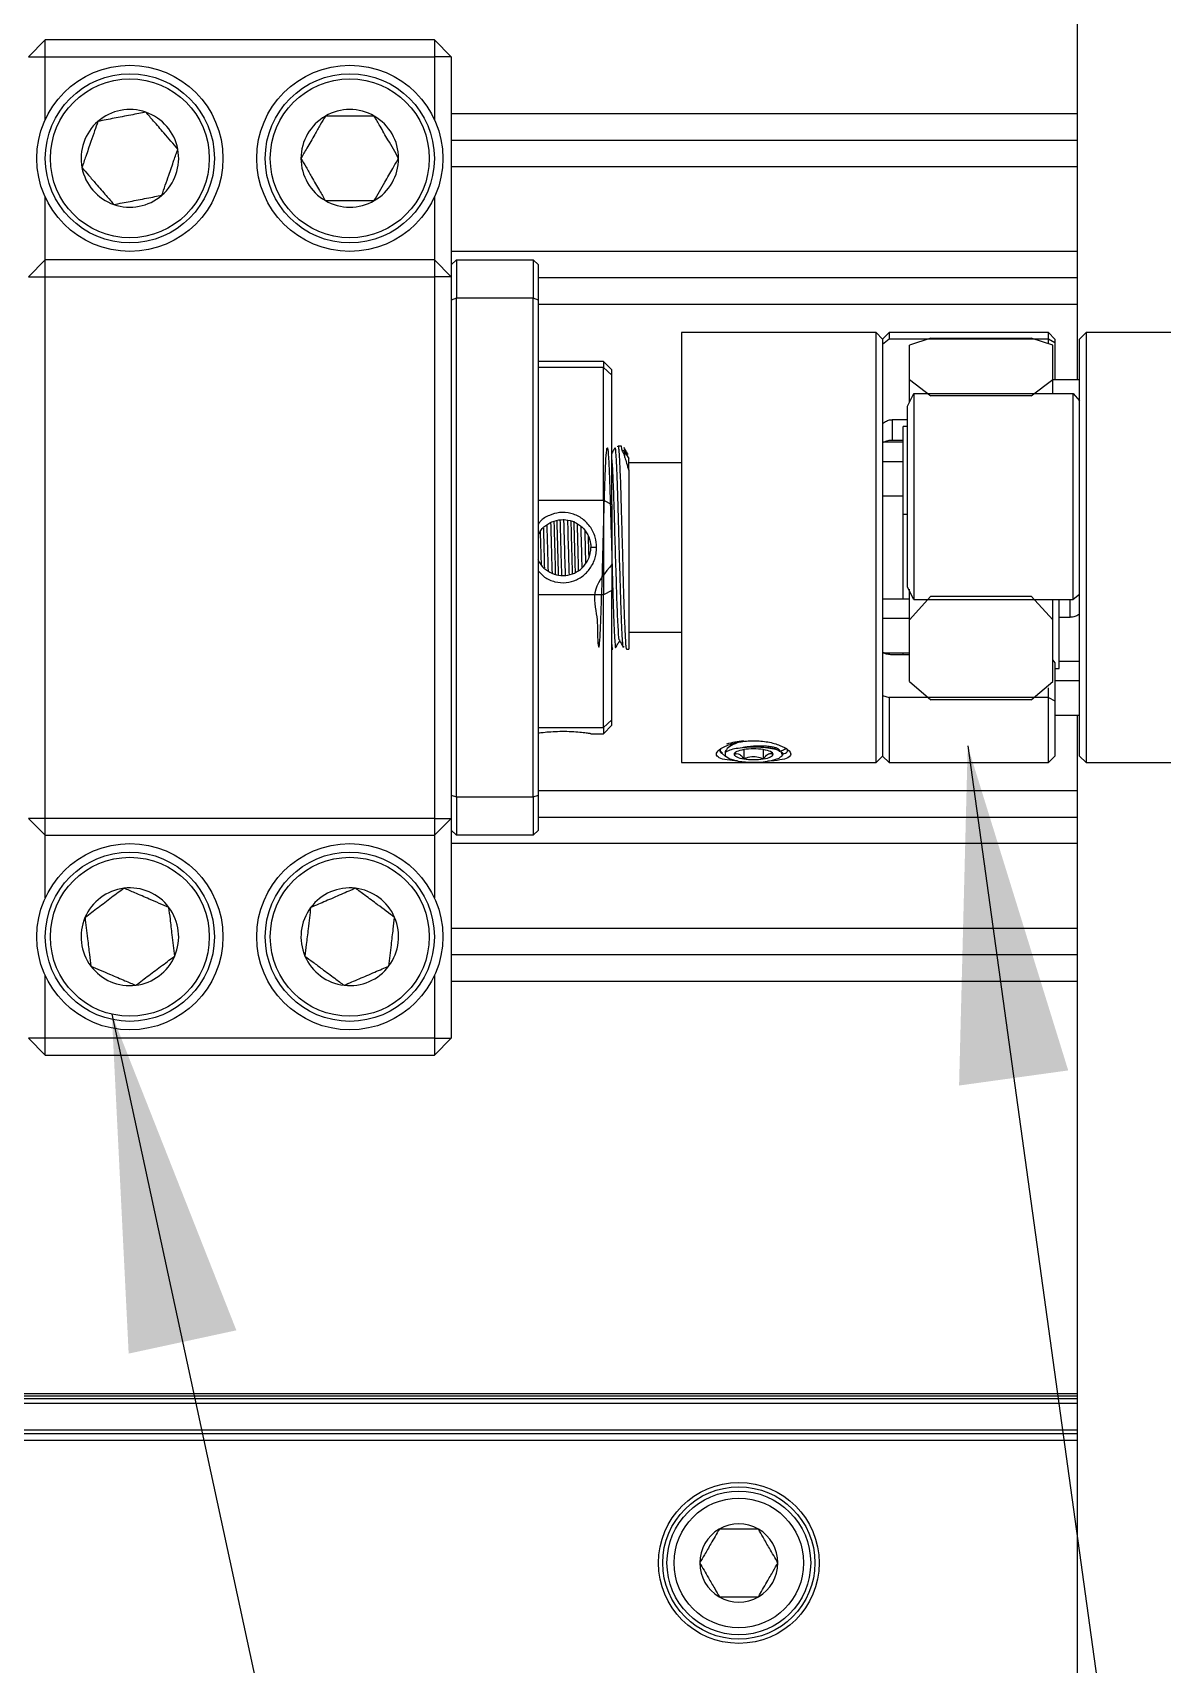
# Model space of a CAD drawing. Header units: millimetres. Extents: x 0 to 279, y 0 to 216.
# Drawn here: x 230.67 to 241.81, y 158.92 to 174.99 of the extents above; entities that cross this region are included whole.
import ezdxf

# ---------------------------------------------------------------- set-up
doc = ezdxf.new("R2010")
doc.units = ezdxf.units.MM
doc.layers.add('DIM', color=1, linetype='Continuous')
doc.dimstyles.new('SLDDIMSTYLE0', dxfattribs={"dimtxt": 0.18, "dimasz": 3.302, "dimexe": 0, "dimexo": 0.0625, "dimgap": 0, "dimtad": 0, "dimtih": 1, "dimtoh": 1, "dimdec": 0, "dimrnd": 1e-09, "dimzin": 0, "dimdsep": 46, "dimtxsty": 'Standard', "dimsah": 1, "dimcen": 0.09, "dimadec": 0, "dimazin": 0, "dimtfac": 3.302, "dimtdec": 0, "dimtofl": 0, "dimtmove": 0, "dimatfit": 3, "dimfxl": 0, "dimfrac": 2, "dimtolj": 1, "dimtzin": 0, "dimarcsym": 0})

msp = doc.modelspace()

# ---------------------------------------------------------------- linework, layer by layer
at = {"color": 7, "linetype": 'Continuous', "lineweight": 25}
for p, q in [((240.966, 178.254), (240.966, 174.193)), ((230.799, 174.921), (230.632, 174.754)), ((230.799, 174.754), (230.799, 174.921)), ((234.632, 174.921), (230.799, 174.921)), ((234.632, 174.921), (234.632, 174.754)), ((234.632, 174.921), (234.799, 174.754)), ((230.632, 174.754), (230.799, 174.754)), ((230.799, 174.136), (230.799, 174.754)), ((230.799, 174.754), (234.632, 174.754)), ((234.632, 174.754), (234.632, 174.136)), ((234.799, 174.754), (234.632, 174.754)), ((234.799, 174.754), (234.799, 172.704)), ((240.966, 174.193), (240.966, 173.931)), ((240.966, 173.931), (234.799, 173.931)), ((240.966, 173.931), (240.966, 173.672)), ((240.966, 173.672), (240.966, 172.837)), ((230.799, 172.754), (230.799, 173.373)), ((234.632, 173.373), (234.632, 172.754)), ((230.799, 172.754), (230.632, 172.588)), ((230.799, 172.588), (230.799, 172.754)), ((234.632, 172.754), (230.799, 172.754)), ((234.632, 172.754), (234.632, 172.588)), ((234.632, 172.754), (234.799, 172.588)), ((234.799, 172.704), (234.849, 172.754)), ((234.849, 172.754), (234.849, 172.378)), ((234.849, 172.754), (235.607, 172.754)), ((235.607, 172.754), (235.607, 172.378)), ((235.607, 172.754), (235.657, 172.704)), ((240.966, 172.837), (240.966, 172.578)), ((234.799, 172.704), (234.799, 172.578)), ((235.657, 172.359), (235.657, 172.704)), ((230.632, 172.588), (230.799, 172.588)), ((230.799, 172.588), (234.632, 172.588)), ((230.799, 167.254), (230.799, 172.588)), ((234.632, 172.588), (234.632, 167.254)), ((234.799, 172.588), (234.632, 172.588)), ((234.799, 172.588), (234.799, 167.254)), ((240.966, 172.578), (235.657, 172.578)), ((240.966, 172.578), (240.966, 172.316)), ((234.849, 172.378), (234.799, 172.359)), ((234.849, 167.465), (234.849, 172.378)), ((235.607, 172.378), (234.849, 172.378)), ((235.607, 167.465), (235.607, 172.378)), ((235.657, 172.359), (235.607, 172.378)), ((235.657, 167.483), (235.657, 172.359)), ((240.966, 172.316), (240.966, 171.573)), ((238.985, 172.038), (237.066, 172.038)), ((237.066, 172.038), (237.066, 170.501)), ((239.049, 171.974), (238.985, 172.038)), ((238.985, 170.501), (238.985, 172.038)), ((239.112, 172.038), (239.049, 171.974)), ((239.112, 171.975), (239.049, 171.922)), ((239.049, 171.974), (239.049, 171.922)), ((240.682, 172.038), (239.112, 172.038)), ((239.112, 172.038), (239.112, 171.975)), ((240.682, 171.975), (239.112, 171.975)), ((239.525, 171.983), (239.313, 171.914)), ((239.525, 171.983), (240.513, 171.983)), ((240.725, 171.914), (240.513, 171.983)), ((240.746, 171.974), (240.682, 172.038)), ((240.682, 171.975), (240.682, 172.038)), ((240.682, 171.93), (240.682, 171.975)), ((240.746, 171.937), (240.682, 171.975)), ((240.746, 171.974), (240.746, 171.937)), ((241.053, 172.038), (240.989, 171.974)), ((240.989, 171.367), (240.989, 171.974)), ((242.973, 172.038), (241.053, 172.038)), ((241.053, 172.038), (241.053, 167.885)), ((239.049, 171.922), (239.049, 168.463)), ((239.313, 171.576), (239.313, 171.914)), ((240.725, 171.576), (240.725, 171.914)), ((240.746, 171.937), (240.746, 171.577)), ((236.299, 171.754), (235.657, 171.754)), ((236.299, 171.694), (235.657, 171.694)), ((236.382, 171.671), (236.299, 171.754)), ((236.299, 171.754), (236.299, 171.694)), ((236.299, 170.387), (236.299, 171.694)), ((236.382, 171.619), (236.299, 171.694)), ((236.382, 171.619), (236.382, 171.671)), ((236.382, 170.344), (236.382, 171.619)), ((239.313, 171.576), (239.525, 171.415)), ((239.313, 171.354), (239.313, 171.576)), ((240.513, 171.415), (240.725, 171.576)), ((240.725, 171.438), (240.725, 171.576)), ((240.989, 171.573), (240.725, 171.573)), ((239.293, 171.314), (239.356, 171.438)), ((239.293, 169.531), (239.293, 171.314)), ((239.356, 171.438), (239.356, 169.41)), ((239.356, 171.438), (240.926, 171.438)), ((240.513, 171.415), (239.525, 171.415)), ((240.926, 169.41), (240.926, 171.438)), ((240.926, 171.438), (240.989, 171.367)), ((240.989, 169.46), (240.989, 171.367)), ((239.142, 171.18), (239.142, 171.18)), ((239.293, 171.18), (239.142, 171.18)), ((239.293, 171.112), (239.25, 171.112)), ((239.25, 170.247), (239.25, 171.112)), ((236.474, 170.921), (236.442, 170.921)), ((236.482, 170.878), (236.482, 170.878)), ((236.51, 170.862), (236.549, 170.798)), ((236.51, 170.809), (236.51, 170.862)), ((239.25, 170.958), (239.059, 170.958)), ((239.25, 170.977), (239.142, 170.977)), ((236.549, 170.682), (236.549, 170.798)), ((237.066, 170.754), (236.549, 170.754)), ((236.549, 170.682), (236.549, 168.921)), ((235.657, 170.387), (236.299, 170.387)), ((236.299, 170.387), (236.299, 169.455)), ((236.299, 170.387), (236.382, 170.344)), ((236.382, 170.344), (236.382, 169.498)), ((237.066, 170.501), (237.066, 167.804)), ((238.985, 167.804), (238.985, 170.501)), ((239.049, 170.429), (239.25, 170.429)), ((239.25, 169.413), (239.25, 170.247)), ((236.231, 169.921), (236.174, 169.921)), ((236.299, 169.455), (235.657, 169.455)), ((236.382, 169.498), (236.299, 169.455)), ((236.299, 168.148), (236.299, 169.455)), ((236.382, 168.223), (236.382, 169.498)), ((239.313, 169.413), (239.049, 169.413)), ((239.356, 169.41), (239.293, 169.531)), ((239.313, 169.209), (239.313, 169.511)), ((239.525, 169.441), (239.313, 169.209)), ((239.356, 169.41), (240.926, 169.41)), ((239.525, 169.441), (240.513, 169.441)), ((240.725, 169.209), (240.513, 169.441)), ((240.725, 169.209), (240.725, 169.41)), ((240.788, 168.73), (240.788, 169.41)), ((240.989, 169.46), (240.926, 169.41)), ((240.989, 167.868), (240.989, 169.46)), ((239.313, 169.221), (239.049, 169.221)), ((240.788, 169.236), (240.896, 169.236)), ((236.549, 169.088), (237.066, 169.088)), ((239.313, 168.602), (239.313, 169.209)), ((240.725, 168.602), (240.725, 169.209)), ((236.382, 168.921), (236.39, 168.921)), ((236.525, 168.921), (236.549, 168.921)), ((239.049, 168.884), (239.313, 168.884)), ((239.313, 168.865), (239.142, 168.865)), ((239.25, 168.865), (239.25, 168.884)), ((240.725, 168.813), (240.746, 168.787)), ((240.746, 168.787), (240.746, 168.413)), ((240.989, 168.799), (240.788, 168.799)), ((239.313, 168.602), (239.525, 168.422)), ((240.513, 168.422), (240.725, 168.602)), ((240.746, 168.73), (240.788, 168.73)), ((239.049, 168.463), (239.049, 167.868)), ((239.049, 168.463), (239.112, 168.444)), ((239.112, 168.444), (239.112, 167.804)), ((240.682, 168.444), (239.112, 168.444)), ((240.513, 168.422), (239.525, 168.422)), ((240.682, 168.444), (240.682, 168.539)), ((240.682, 167.804), (240.682, 168.444)), ((240.682, 168.444), (240.746, 168.413)), ((240.746, 168.413), (240.746, 167.868)), ((240.746, 168.27), (240.989, 168.27)), ((240.966, 168.27), (240.966, 167.526)), ((235.657, 168.148), (236.299, 168.148)), ((236.299, 168.148), (236.382, 168.223)), ((236.299, 168.088), (236.382, 168.171)), ((236.299, 168.148), (236.299, 168.088)), ((236.382, 168.171), (236.382, 168.223)), ((236.174, 168.088), (236.299, 168.088)), ((237.066, 167.804), (238.985, 167.804)), ((237.469, 167.894), (237.502, 167.863)), ((237.599, 167.903), (237.585, 167.885)), ((237.681, 167.931), (237.681, 167.84)), ((237.873, 167.931), (237.873, 167.84)), ((237.97, 167.885), (237.941, 167.915)), ((238.052, 167.863), (238.058, 167.868)), ((238.065, 167.893), (238.062, 167.895)), ((238.985, 167.804), (239.049, 167.868)), ((239.049, 167.868), (239.112, 167.804)), ((239.112, 167.804), (240.682, 167.804)), ((240.682, 167.804), (240.746, 167.868)), ((240.989, 167.868), (241.053, 167.804)), ((241.053, 167.885), (241.053, 167.804)), ((241.053, 167.804), (242.973, 167.804)), ((234.799, 167.483), (234.849, 167.465)), ((234.849, 167.465), (235.607, 167.465)), ((234.849, 167.465), (234.849, 167.088)), ((235.607, 167.465), (235.657, 167.483)), ((235.607, 167.465), (235.607, 167.088)), ((235.657, 167.138), (235.657, 167.483)), ((240.966, 167.526), (240.966, 167.264)), ((230.799, 167.254), (230.632, 167.254)), ((230.632, 167.254), (230.799, 167.088)), ((234.632, 167.254), (230.799, 167.254)), ((230.799, 167.088), (230.799, 167.254)), ((234.632, 167.254), (234.632, 167.088)), ((234.632, 167.254), (234.799, 167.254)), ((234.799, 167.254), (234.632, 167.088)), ((234.799, 167.264), (234.799, 167.138)), ((234.849, 167.088), (234.799, 167.138)), ((234.799, 167.138), (234.799, 165.088)), ((235.657, 167.138), (235.607, 167.088)), ((240.966, 167.264), (235.657, 167.264)), ((240.966, 167.264), (240.966, 167.005)), ((230.799, 167.088), (234.632, 167.088)), ((230.799, 166.47), (230.799, 167.088)), ((234.632, 167.088), (234.632, 166.47)), ((235.607, 167.088), (234.849, 167.088)), ((240.966, 167.005), (240.966, 166.17)), ((240.966, 166.17), (240.966, 165.911)), ((240.966, 165.911), (234.799, 165.911)), ((240.966, 165.911), (240.966, 165.649)), ((230.799, 165.088), (230.799, 165.706)), ((234.632, 165.706), (234.632, 165.088)), ((240.966, 165.649), (240.966, 161.588)), ((230.632, 165.088), (230.799, 164.921)), ((230.799, 165.088), (230.632, 165.088)), ((230.799, 164.921), (230.799, 165.088)), ((234.632, 165.088), (230.799, 165.088)), ((234.632, 165.088), (234.632, 164.921)), ((234.632, 165.088), (234.799, 165.088)), ((234.799, 165.088), (234.632, 164.921)), ((230.799, 164.921), (234.632, 164.921)), ((240.966, 161.588), (151.42, 161.588)), ((240.966, 161.536), (151.42, 161.536)), ((240.966, 161.588), (240.966, 161.563)), ((240.966, 161.563), (240.966, 161.536)), ((240.966, 161.536), (240.966, 161.491)), ((240.966, 161.491), (240.966, 161.229)), ((240.966, 161.229), (151.42, 161.229)), ((240.966, 161.193), (151.42, 161.193)), ((240.966, 161.229), (240.966, 161.193)), ((240.966, 161.193), (240.966, 161.127)), ((240.966, 161.127), (151.42, 161.127)), ((240.966, 161.127), (240.966, 158.715))]:
    msp.add_line(p, q, dxfattribs=at)
at = {"color": 8, "linetype": 'Continuous', "lineweight": 25}
for p, q in [((240.966, 174.193), (234.799, 174.193)), ((240.966, 173.672), (234.799, 173.672)), ((240.966, 172.837), (234.799, 172.837)), ((240.966, 172.316), (235.657, 172.316)), ((240.989, 171.381), (240.977, 171.381)), ((239.142, 171.18), (239.142, 170.977)), ((239.25, 170.766), (239.049, 170.766)), ((239.293, 170.247), (239.25, 170.247)), ((240.896, 169.236), (240.896, 169.41)), ((240.989, 168.607), (240.746, 168.607)), ((240.966, 167.526), (235.657, 167.526)), ((240.966, 167.005), (234.799, 167.005)), ((240.966, 166.17), (234.799, 166.17)), ((240.966, 165.649), (234.799, 165.649)), ((240.966, 161.563), (151.42, 161.563)), ((240.966, 161.491), (151.42, 161.491))]:
    msp.add_line(p, q, dxfattribs=at)
at = {"color": 7, "linetype": 'Continuous', "lineweight": 25, "flags": 128}
for points in [[(236.503, 170.893), (236.508, 170.883), (236.51, 170.862), (236.51, 170.862), (236.51, 170.862)], [(237.497, 167.902), (237.496, 167.87), (237.542, 167.841), (237.626, 167.819), (237.735, 167.808), (237.851, 167.809), (237.955, 167.824), (238.029, 167.848), (238.063, 167.878), (238.049, 167.91)], [(237.681, 167.931), (237.66, 167.927), (237.641, 167.923), (237.625, 167.917), (237.611, 167.912), (237.599, 167.905), (237.591, 167.899), (237.586, 167.892), (237.585, 167.885)], [(237.585, 167.885), (237.586, 167.878), (237.591, 167.872), (237.599, 167.865), (237.611, 167.859), (237.625, 167.853), (237.641, 167.848), (237.66, 167.843), (237.681, 167.84)], [(237.97, 167.885), (237.968, 167.892), (237.963, 167.899), (237.955, 167.905), (237.944, 167.912), (237.93, 167.917), (237.913, 167.923), (237.894, 167.927), (237.873, 167.931)], [(237.873, 167.84), (237.894, 167.843), (237.913, 167.848), (237.93, 167.853), (237.944, 167.859), (237.955, 167.865), (237.963, 167.872), (237.968, 167.878), (237.97, 167.885)]]:
    msp.add_lwpolyline(points, dxfattribs=at)
at = {"color": 7, "linetype": 'Continuous', "lineweight": 25}
for centre, radius in [((231.632, 173.754), 0.917), ((231.632, 173.754), 0.833), ((231.632, 173.754), 0.783), ((233.799, 173.754), 0.917), ((233.799, 173.754), 0.833), ((233.799, 173.754), 0.783), ((231.632, 166.088), 0.917), ((233.799, 166.088), 0.917), ((231.632, 166.088), 0.833), ((231.632, 166.088), 0.783), ((233.799, 166.088), 0.833), ((233.799, 166.088), 0.783), ((237.632, 159.921), 0.792), ((237.632, 159.921), 0.75), ((237.632, 159.921), 0.708), ((237.632, 159.921), 0.638)]:
    msp.add_circle(centre, radius, dxfattribs=at)
for centre, radius, start, end in [((231.632, 173.754), 0.481, 70.8626, 130.8626), ((231.632, 173.754), 0.481, 10.8626, 70.8626), ((233.799, 173.754), 0.481, 60, 120), ((231.632, 173.754), 0.481, 130.8626, 190.8626), ((233.799, 173.754), 0.481, 120, 180), ((233.799, 173.754), 0.481, 0, 60), ((231.632, 173.754), 0.481, 310.8626, 10.8626), ((233.799, 173.754), 0.481, 180, 240), ((233.799, 173.754), 0.481, 300, 0), ((231.632, 173.754), 0.481, 190.8626, 250.8626), ((231.632, 173.754), 0.481, 250.8626, 310.8626), ((233.799, 173.754), 0.481, 240, 300), ((237.724, 167.329), 0.689, 93.7846, 108.0085), ((237.777, 167.286), 0.652, 81.5132, 98.4868), ((237.777, 168.485), 0.652, 261.5132, 278.4868), ((231.632, 166.088), 0.481, 96.8699, 156.8699), ((231.632, 166.088), 0.481, 36.8699, 96.8699), ((233.799, 166.088), 0.481, 83.3118, 143.3118), ((233.799, 166.088), 0.481, 23.3118, 83.3118), ((231.632, 166.088), 0.481, 336.8699, 36.8699), ((233.799, 166.088), 0.481, 143.3118, 203.3118), ((231.632, 166.088), 0.481, 156.8699, 216.8699), ((233.799, 166.088), 0.481, 323.3118, 23.3118), ((231.632, 166.088), 0.481, 276.8699, 336.8699), ((233.799, 166.088), 0.481, 203.3118, 263.3118), ((231.632, 166.088), 0.481, 216.8699, 276.8699), ((233.799, 166.088), 0.481, 263.3118, 323.3118), ((237.632, 159.921), 0.385, 120, 180), ((237.632, 159.921), 0.385, 60, 120), ((237.632, 159.921), 0.385, 0, 60), ((237.632, 159.921), 0.385, 180, 240), ((237.632, 159.921), 0.385, 300, 0), ((237.632, 159.921), 0.385, 240, 300)]:
    msp.add_arc(centre, radius, start, end, dxfattribs=at)
msp.add_ellipse((237.078, 169.921), major_axis=(-0.563, 0.997), ratio=0.12767, start_param=0.40524, end_param=0.633526, dxfattribs=at)
for points, knots in [([(231.79, 174.209), (231.767, 174.205), (231.694, 174.19), (231.559, 174.165), (231.42, 174.138), (231.344, 174.123), (231.317, 174.118)], [0, 0, 0, 0, 0.156025, 0.493707, 0.819058, 1, 1, 1, 1]), ([(232.105, 173.845), (232.06, 173.897), (231.983, 173.986), (231.87, 174.116), (231.815, 174.18), (231.79, 174.209)], [0, 0, 0, 0, 0.439126, 0.751374, 1, 1, 1, 1]), ([(231.317, 174.118), (231.307, 174.087), (231.285, 174.024), (231.244, 173.906), (231.2, 173.78), (231.172, 173.7), (231.16, 173.664)], [0, 0, 0, 0, 0.216454, 0.440309, 0.751899, 1, 1, 1, 1]), ([(233.558, 174.171), (233.542, 174.143), (233.508, 174.084), (233.446, 173.977), (233.379, 173.861), (233.337, 173.787), (233.318, 173.754)], [0, 0, 0, 0, 0.216454, 0.440309, 0.751899, 1, 1, 1, 1]), ([(234.039, 174.171), (234.016, 174.171), (233.941, 174.171), (233.804, 174.171), (233.662, 174.171), (233.586, 174.171), (233.558, 174.171)], [0, 0, 0, 0, 0.1560255, 0.4937074, 0.8190578, 1, 1, 1, 1]), ([(234.28, 173.754), (234.246, 173.814), (234.187, 173.916), (234.101, 174.064), (234.058, 174.138), (234.039, 174.171)], [0, 0, 0, 0, 0.439126, 0.751374, 1, 1, 1, 1]), ([(231.947, 173.391), (231.97, 173.456), (232.008, 173.567), (232.064, 173.729), (232.092, 173.809), (232.105, 173.845)], [0, 0, 0, 0, 0.4391256, 0.7513742, 1, 1, 1, 1]), ([(233.318, 173.754), (233.334, 173.726), (233.368, 173.668), (233.43, 173.56), (233.497, 173.444), (233.539, 173.371), (233.558, 173.338)], [0, 0, 0, 0, 0.216454, 0.440309, 0.751899, 1, 1, 1, 1]), ([(234.039, 173.338), (234.074, 173.397), (234.133, 173.499), (234.218, 173.648), (234.261, 173.722), (234.28, 173.754)], [0, 0, 0, 0, 0.439126, 0.751374, 1, 1, 1, 1]), ([(231.16, 173.664), (231.181, 173.639), (231.225, 173.588), (231.307, 173.494), (231.394, 173.393), (231.45, 173.329), (231.474, 173.3)], [0, 0, 0, 0, 0.216454, 0.440309, 0.751899, 1, 1, 1, 1]), ([(231.474, 173.3), (231.501, 173.305), (231.577, 173.319), (231.716, 173.346), (231.851, 173.372), (231.924, 173.386), (231.947, 173.391)], [0, 0, 0, 0, 0.180942, 0.506293, 0.843975, 1, 1, 1, 1]), ([(233.558, 173.338), (233.586, 173.338), (233.662, 173.338), (233.804, 173.338), (233.941, 173.338), (234.016, 173.338), (234.039, 173.338)], [0, 0, 0, 0, 0.180942, 0.506293, 0.843975, 1, 1, 1, 1]), ([(239.049, 171.143), (239.061, 171.152), (239.084, 171.17), (239.118, 171.179), (239.138, 171.18), (239.142, 171.18)], [0, 0, 0, 0, 0.436935, 0.874386, 1, 1, 1, 1]), ([(236.382, 169.753), (236.315, 169.674), (236.172, 169.506), (236.246, 169.221), (236.236, 169.026), (236.25, 168.927), (236.258, 168.941), (236.267, 169.066), (236.276, 169.287), (236.285, 169.579), (236.294, 169.911), (236.303, 170.243), (236.312, 170.539), (236.321, 170.765), (236.33, 170.897), (236.339, 170.918), (236.347, 170.826), (236.357, 170.633), (236.365, 170.359), (236.375, 170.036), (236.384, 169.699), (236.392, 169.389), (236.402, 169.136), (236.41, 168.981), (236.417, 168.919), (236.42, 168.943), (236.421, 168.946)], [0, 0, 0, 0, 0.039254, 0.082637, 0.12603, 0.16941, 0.2128, 0.256185, 0.299571, 0.34296, 0.386343, 0.429736, 0.473116, 0.516507, 0.559891, 0.603277, 0.646666, 0.690049, 0.733442, 0.776822, 0.820213, 0.863596, 0.906983, 0.950372, 0.993755, 1, 1, 1, 1]), ([(236.411, 170.903), (236.405, 170.892), (236.395, 170.875), (236.385, 170.858), (236.382, 170.852)], [0, 0, 0, 0, 0.663945, 1, 1, 1, 1]), ([(236.497, 168.95), (236.497, 168.945), (236.493, 168.924), (236.486, 168.998), (236.477, 169.168), (236.468, 169.431), (236.459, 169.748), (236.45, 170.085), (236.441, 170.402), (236.432, 170.668), (236.423, 170.842), (236.416, 170.918), (236.412, 170.895), (236.411, 170.889)], [0, 0, 0, 0, 0.028168, 0.131958, 0.235738, 0.33952, 0.443311, 0.547083, 0.650882, 0.754649, 0.85844, 0.962219, 1, 1, 1, 1]), ([(236.439, 170.914), (236.44, 170.918), (236.443, 170.926), (236.448, 170.9), (236.452, 170.85), (236.457, 170.772), (236.461, 170.67), (236.466, 170.546), (236.47, 170.406), (236.474, 170.251), (236.479, 170.087), (236.484, 169.918), (236.488, 169.75), (236.492, 169.585), (236.497, 169.432), (236.501, 169.291), (236.506, 169.169), (236.511, 169.067), (236.515, 168.99), (236.519, 168.941), (236.523, 168.919), (236.525, 168.923), (236.525, 168.924)], [0, 0, 0, 0, 0.0525552, 0.1036323, 0.156191, 0.2072652, 0.2598206, 0.3108967, 0.3634542, 0.4145287, 0.4670845, 0.5181586, 0.5707138, 0.6217904, 0.6743483, 0.7254225, 0.7779777, 0.8290548, 0.8816135, 0.9326877, 0.9852431, 1, 1, 1, 1]), ([(236.482, 170.878), (236.481, 170.885), (236.479, 170.906), (236.476, 170.922), (236.474, 170.919), (236.474, 170.918)], [0, 0, 0, 0, 0.286136, 0.808737, 1, 1, 1, 1]), ([(236.51, 170.862), (236.508, 170.865), (236.504, 170.871), (236.494, 170.877), (236.486, 170.878), (236.482, 170.878)], [0, 0, 0, 0, 0.322682, 0.645361, 1, 1, 1, 1]), ([(236.51, 170.809), (236.508, 170.819), (236.5, 170.846), (236.489, 170.867), (236.482, 170.878), (236.482, 170.878)], [0, 0, 0, 0, 0.360664, 0.986049, 1, 1, 1, 1]), ([(236.541, 170.838), (236.534, 170.849), (236.521, 170.871), (236.509, 170.894), (236.502, 170.905)], [0, 0, 0, 0, 0.499996, 1, 1, 1, 1]), ([(239.142, 170.977), (239.127, 170.976), (239.098, 170.975), (239.067, 170.963), (239.053, 170.955), (239.049, 170.952)], [0, 0, 0, 0, 0.426509, 0.852693, 1, 1, 1, 1]), ([(236.456, 169.013), (236.456, 169.011), (236.452, 168.996), (236.445, 169.1), (236.434, 169.322), (236.424, 169.649), (236.413, 170.014), (236.403, 170.363), (236.393, 170.654), (236.386, 170.75), (236.382, 170.798)], [0, 0, 0, 0, 0.0169478, 0.1573838, 0.2978198, 0.4382559, 0.5786919, 0.7191279, 0.859564, 1, 1, 1, 1]), ([(236.231, 169.921), (236.228, 169.956), (236.222, 170.03), (236.169, 170.134), (236.085, 170.216), (235.979, 170.264), (235.867, 170.272), (235.763, 170.241), (235.69, 170.199), (235.663, 170.162), (235.657, 170.153)], [0, 0, 0, 0, 0.12858, 0.274381, 0.421951, 0.561286, 0.699704, 0.827452, 0.961829, 1, 1, 1, 1]), ([(235.657, 170.044), (235.665, 170.06), (235.685, 170.103), (235.747, 170.156), (235.833, 170.194), (235.926, 170.2), (236.016, 170.176), (236.092, 170.124), (236.148, 170.049), (236.172, 169.977), (236.173, 169.933), (236.174, 169.921)], [0, 0, 0, 0, 0.070437, 0.196262, 0.323604, 0.449484, 0.571609, 0.695981, 0.822696, 0.949862, 1, 1, 1, 1]), ([(235.856, 169.652), (235.855, 169.684), (235.853, 169.769), (235.849, 169.915), (235.845, 170.063), (235.842, 170.15), (235.842, 170.183)], [0, 0, 0, 0, 0.184721, 0.493396, 0.811023, 1, 1, 1, 1]), ([(235.87, 170.191), (235.871, 170.155), (235.875, 170.017), (235.88, 169.82), (235.884, 169.684), (235.885, 169.65)], [0, 0, 0, 0, 0.20758, 0.804739, 1, 1, 1, 1]), ([(235.924, 169.64), (235.924, 169.645), (235.921, 169.755), (235.915, 169.965), (235.91, 170.139), (235.908, 170.201)], [0, 0, 0, 0, 0.029805, 0.65356, 1, 1, 1, 1]), ([(235.962, 169.657), (235.961, 169.704), (235.956, 169.855), (235.951, 170.049), (235.948, 170.17), (235.947, 170.189)], [0, 0, 0, 0, 0.274773, 0.882571, 1, 1, 1, 1]), ([(236.022, 169.677), (236.021, 169.713), (236.019, 169.804), (236.015, 169.954), (236.011, 170.089), (236.009, 170.162), (236.008, 170.182)], [0, 0, 0, 0, 0.216239, 0.550033, 0.874417, 1, 1, 1, 1]), ([(235.687, 169.748), (235.686, 169.791), (235.683, 169.888), (235.68, 170.002), (235.678, 170.069), (235.678, 170.082)], [0, 0, 0, 0, 0.386137, 0.879682, 1, 1, 1, 1]), ([(235.706, 170.112), (235.708, 170.034), (235.712, 169.902), (235.715, 169.773), (235.716, 169.72)], [0, 0, 0, 0, 0.593093, 1, 1, 1, 1]), ([(235.756, 169.687), (235.753, 169.797), (235.749, 169.953), (235.744, 170.101), (235.743, 170.146)], [0, 0, 0, 0, 0.6978861, 1, 1, 1, 1]), ([(235.795, 169.671), (235.792, 169.756), (235.788, 169.921), (235.783, 170.086), (235.781, 170.165)], [0, 0, 0, 0, 0.516887, 1, 1, 1, 1]), ([(235.81, 170.178), (235.811, 170.151), (235.813, 170.07), (235.817, 169.929), (235.821, 169.78), (235.823, 169.693), (235.824, 169.658)], [0, 0, 0, 0, 0.1569959, 0.4815306, 0.7969356, 1, 1, 1, 1]), ([(235.976, 170.181), (235.977, 170.166), (235.979, 170.097), (235.982, 169.968), (235.987, 169.809), (235.989, 169.709), (235.99, 169.665)], [0, 0, 0, 0, 0.093881, 0.411436, 0.7382, 1, 1, 1, 1]), ([(236.038, 170.155), (236.04, 170.089), (236.044, 169.937), (236.048, 169.783), (236.05, 169.696)], [0, 0, 0, 0, 0.436008, 1, 1, 1, 1]), ([(236.089, 169.722), (236.086, 169.82), (236.082, 169.959), (236.078, 170.09), (236.077, 170.128)], [0, 0, 0, 0, 0.703057, 1, 1, 1, 1]), ([(236.125, 169.771), (236.123, 169.85), (236.12, 169.955), (236.118, 170.056), (236.117, 170.082)], [0, 0, 0, 0, 0.743986, 1, 1, 1, 1]), ([(236.147, 170.036), (236.147, 170.026), (236.149, 169.962), (236.151, 169.89), (236.153, 169.83), (236.153, 169.825)], [0, 0, 0, 0, 0.138718, 0.925463, 1, 1, 1, 1]), ([(235.653, 169.805), (235.662, 169.787), (235.683, 169.741), (235.747, 169.686), (235.832, 169.649), (235.926, 169.642), (236.015, 169.666), (236.092, 169.718), (236.148, 169.793), (236.172, 169.865), (236.173, 169.909), (236.174, 169.921)], [0, 0, 0, 0, 0.080207, 0.204503, 0.330426, 0.454877, 0.575644, 0.698643, 0.823884, 0.949647, 1, 1, 1, 1]), ([(235.657, 169.69), (235.676, 169.669), (235.721, 169.62), (235.819, 169.579), (235.93, 169.57), (236.035, 169.6), (236.127, 169.66), (236.194, 169.751), (236.227, 169.843), (236.23, 169.901), (236.231, 169.921)], [0, 0, 0, 0, 0.10589, 0.244714, 0.382921, 0.510732, 0.645, 0.783048, 0.925617, 1, 1, 1, 1]), ([(240.989, 169.265), (240.977, 169.258), (240.954, 169.243), (240.92, 169.236), (240.9, 169.236), (240.896, 169.236)], [0, 0, 0, 0, 0.436935, 0.874386, 1, 1, 1, 1]), ([(236.39, 168.921), (236.389, 168.923), (236.386, 168.927), (236.383, 168.956), (236.382, 168.969)], [0, 0, 0, 0, 0.53784, 1, 1, 1, 1]), ([(236.42, 168.939), (236.427, 168.95), (236.439, 168.971), (236.452, 168.993), (236.458, 169.003)], [0, 0, 0, 0, 0.519303, 1, 1, 1, 1]), ([(236.456, 169.006), (236.463, 168.994), (236.476, 168.972), (236.489, 168.95), (236.495, 168.938)], [0, 0, 0, 0, 0.499983, 1, 1, 1, 1]), ([(239.142, 168.865), (239.127, 168.866), (239.098, 168.868), (239.071, 168.877), (239.059, 168.884), (239.059, 168.884)], [0, 0, 0, 0, 0.487804, 0.975237, 1, 1, 1, 1]), ([(236.174, 168.088), (236.171, 168.088), (236.165, 168.089), (236.118, 168.096), (236.049, 168.103), (235.962, 168.108), (235.868, 168.109), (235.779, 168.105), (235.703, 168.098), (235.672, 168.094), (235.657, 168.092)], [0, 0, 0, 0, 0.126172, 0.252311, 0.379323, 0.50695, 0.633613, 0.759236, 0.885363, 1, 1, 1, 1]), ([(237.62, 167.82), (237.584, 167.822), (237.506, 167.828), (237.431, 167.849), (237.401, 167.884), (237.431, 167.929), (237.511, 167.975), (237.614, 168.004), (237.706, 168.017), (237.778, 168.02), (237.85, 168.017), (237.941, 168.004), (238.044, 167.975), (238.124, 167.929), (238.153, 167.884), (238.124, 167.849), (238.043, 167.827), (237.963, 167.82), (237.916, 167.818), (237.916, 167.818)], [0, 0, 0, 0, 0.0616296, 0.1338646, 0.2064089, 0.2789572, 0.3511545, 0.4229442, 0.4591356, 0.4947717, 0.5302984, 0.5664252, 0.6380801, 0.7103215, 0.7829271, 0.8555271, 0.927751, 0.9993923, 1, 1, 1, 1]), ([(237.454, 167.943), (237.45, 167.936), (237.436, 167.918), (237.453, 167.906), (237.463, 167.897)], [0, 0, 0, 0, 0.344345, 1, 1, 1, 1]), ([(237.471, 167.896), (237.464, 167.901), (237.446, 167.915), (237.451, 167.929), (237.454, 167.938)], [0, 0, 0, 0, 0.37363, 1, 1, 1, 1]), ([(237.679, 168.017), (237.65, 168.009), (237.59, 167.99), (237.525, 167.952), (237.5, 167.921), (237.497, 167.904), (237.497, 167.902)], [0, 0, 0, 0, 0.296512, 0.624808, 0.953918, 1, 1, 1, 1]), ([(237.665, 167.949), (237.638, 167.945), (237.585, 167.939), (237.528, 167.922), (237.507, 167.908), (237.497, 167.902)], [0, 0, 0, 0, 0.348466, 0.697112, 1, 1, 1, 1]), ([(238.034, 167.922), (238.033, 167.926), (238.03, 167.934), (238.009, 167.945), (237.976, 167.955), (237.932, 167.962), (237.879, 167.966), (237.82, 167.966), (237.76, 167.963), (237.707, 167.957), (237.677, 167.951), (237.665, 167.949)], [0, 0, 0, 0, 0.107287, 0.223457, 0.337286, 0.455475, 0.575307, 0.693367, 0.807099, 0.923451, 1, 1, 1, 1]), ([(237.864, 167.952), (237.855, 167.952), (237.818, 167.956), (237.748, 167.957), (237.693, 167.952), (237.665, 167.949)], [0, 0, 0, 0, 0.14307, 0.566595, 1, 1, 1, 1]), ([(238.049, 167.91), (238.042, 167.914), (238.02, 167.925), (237.964, 167.941), (237.902, 167.949), (237.868, 167.951), (237.864, 167.952)], [0, 0, 0, 0, 0.18396, 0.585803, 0.947313, 1, 1, 1, 1]), ([(238.033, 167.91), (238.033, 167.911), (238.035, 167.916), (238.019, 167.926), (237.993, 167.936), (237.953, 167.945), (237.912, 167.95), (237.874, 167.951), (237.864, 167.952)], [0, 0, 0, 0, 0.050656, 0.276391, 0.493827, 0.598644, 0.895056, 1, 1, 1, 1]), ([(238.048, 167.918), (238.048, 167.918), (238.059, 167.923), (238.07, 167.928), (238.081, 167.934)], [0, 0, 0, 0, 0.004659, 1, 1, 1, 1]), ([(238.068, 167.888), (238.076, 167.891), (238.101, 167.9), (238.117, 167.916), (238.107, 167.931), (238.105, 167.935)], [0, 0, 0, 0, 0.262848, 0.825985, 1, 1, 1, 1]), ([(238.08, 167.934), (238.083, 167.935), (238.09, 167.937), (238.091, 167.94), (238.092, 167.942)], [0, 0, 0, 0, 0.459543, 1, 1, 1, 1]), ([(237.585, 167.885), (237.599, 167.89), (237.622, 167.897), (237.656, 167.873), (237.673, 167.85), (237.681, 167.84)], [0, 0, 0, 0, 0.439105, 0.751358, 1, 1, 1, 1]), ([(237.681, 167.84), (237.69, 167.844), (237.72, 167.857), (237.775, 167.869), (237.832, 167.858), (237.862, 167.845), (237.873, 167.84)], [0, 0, 0, 0, 0.156025, 0.493707, 0.819058, 1, 1, 1, 1]), ([(237.873, 167.84), (237.887, 167.857), (237.911, 167.887), (237.945, 167.895), (237.962, 167.888), (237.97, 167.885)], [0, 0, 0, 0, 0.439105, 0.751358, 1, 1, 1, 1]), ([(238.049, 167.91), (238.059, 167.903), (238.075, 167.889), (238.062, 167.876), (238.057, 167.87)], [0, 0, 0, 0, 0.554978, 1, 1, 1, 1]), ([(231.575, 166.565), (231.556, 166.551), (231.496, 166.507), (231.386, 166.424), (231.273, 166.339), (231.212, 166.293), (231.19, 166.277)], [0, 0, 0, 0, 0.156025, 0.493707, 0.819058, 1, 1, 1, 1]), ([(232.017, 166.376), (231.954, 166.403), (231.845, 166.45), (231.688, 166.517), (231.609, 166.551), (231.575, 166.565)], [0, 0, 0, 0, 0.4391256, 0.7513742, 1, 1, 1, 1]), ([(233.855, 166.566), (233.833, 166.556), (233.765, 166.527), (233.639, 166.472), (233.509, 166.416), (233.438, 166.386), (233.413, 166.375)], [0, 0, 0, 0, 0.156025, 0.493707, 0.819058, 1, 1, 1, 1]), ([(234.241, 166.278), (234.186, 166.319), (234.091, 166.39), (233.954, 166.492), (233.885, 166.543), (233.855, 166.566)], [0, 0, 0, 0, 0.439126, 0.751374, 1, 1, 1, 1]), ([(232.075, 165.899), (232.066, 165.967), (232.052, 166.084), (232.032, 166.254), (232.022, 166.339), (232.017, 166.376)], [0, 0, 0, 0, 0.439126, 0.751374, 1, 1, 1, 1]), ([(233.413, 166.375), (233.409, 166.342), (233.401, 166.276), (233.387, 166.152), (233.371, 166.02), (233.361, 165.935), (233.357, 165.897)], [0, 0, 0, 0, 0.216454, 0.440309, 0.751899, 1, 1, 1, 1]), ([(231.19, 166.277), (231.194, 166.244), (231.202, 166.177), (231.217, 166.054), (231.233, 165.921), (231.243, 165.837), (231.247, 165.799)], [0, 0, 0, 0, 0.216454, 0.440309, 0.751899, 1, 1, 1, 1]), ([(234.185, 165.8), (234.193, 165.869), (234.206, 165.986), (234.226, 166.156), (234.236, 166.241), (234.241, 166.278)], [0, 0, 0, 0, 0.439126, 0.751374, 1, 1, 1, 1]), ([(231.69, 165.61), (231.712, 165.627), (231.773, 165.673), (231.886, 165.758), (231.996, 165.84), (232.056, 165.885), (232.075, 165.899)], [0, 0, 0, 0, 0.180942, 0.506293, 0.843975, 1, 1, 1, 1]), ([(233.357, 165.897), (233.383, 165.878), (233.437, 165.838), (233.537, 165.763), (233.644, 165.684), (233.713, 165.633), (233.743, 165.61)], [0, 0, 0, 0, 0.216454, 0.440309, 0.751899, 1, 1, 1, 1]), ([(231.247, 165.799), (231.278, 165.786), (231.339, 165.76), (231.454, 165.711), (231.576, 165.658), (231.655, 165.625), (231.69, 165.61)], [0, 0, 0, 0, 0.2164543, 0.440309, 0.7518987, 1, 1, 1, 1]), ([(233.743, 165.61), (233.768, 165.621), (233.838, 165.651), (233.969, 165.707), (234.095, 165.761), (234.163, 165.791), (234.185, 165.8)], [0, 0, 0, 0, 0.180942, 0.506293, 0.843975, 1, 1, 1, 1]), ([(237.44, 160.254), (237.412, 160.207), (237.365, 160.125), (237.297, 160.006), (237.262, 159.947), (237.247, 159.921)], [0, 0, 0, 0, 0.439122, 0.751371, 1, 1, 1, 1]), ([(237.825, 160.254), (237.803, 160.254), (237.741, 160.254), (237.628, 160.254), (237.518, 160.254), (237.459, 160.254), (237.44, 160.254)], [0, 0, 0, 0, 0.180942, 0.506293, 0.843975, 1, 1, 1, 1]), ([(238.017, 159.921), (237.99, 159.969), (237.942, 160.05), (237.874, 160.169), (237.84, 160.228), (237.825, 160.254)], [0, 0, 0, 0, 0.439122, 0.751371, 1, 1, 1, 1]), ([(237.247, 159.921), (237.275, 159.873), (237.322, 159.792), (237.391, 159.673), (237.425, 159.614), (237.44, 159.588)], [0, 0, 0, 0, 0.439122, 0.751371, 1, 1, 1, 1]), ([(237.825, 159.588), (237.852, 159.635), (237.899, 159.717), (237.968, 159.836), (238.002, 159.895), (238.017, 159.921)], [0, 0, 0, 0, 0.439122, 0.751371, 1, 1, 1, 1]), ([(237.44, 159.588), (237.459, 159.588), (237.518, 159.588), (237.628, 159.588), (237.741, 159.588), (237.803, 159.588), (237.825, 159.588)], [0, 0, 0, 0, 0.156025, 0.493707, 0.819058, 1, 1, 1, 1])]:
    msp.add_open_spline(points, degree=3, knots=knots, dxfattribs=at)

# ---------------------------------------------------------------- leaders
at = {"layer": 'DIM'}
for points in [[(239.887, 167.968), (242.338, 150.263)], [(231.454, 165.325), (236.964, 139.804)]]:
    msp.add_leader(points, dimstyle='SLDDIMSTYLE0', dxfattribs=at)

doc.saveas('drawing.dxf')
